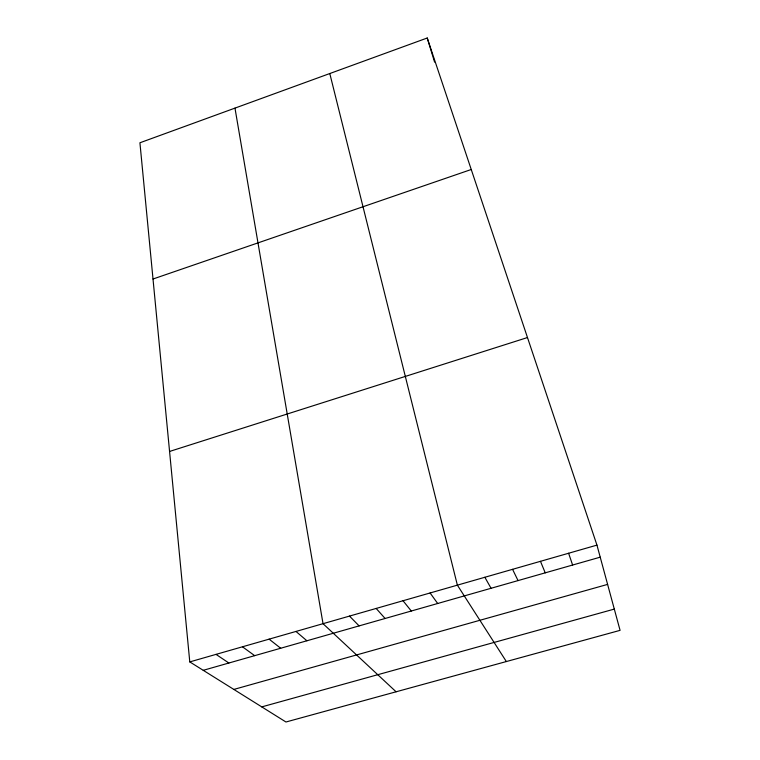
<?xml version="1.0" encoding="UTF-8"?>
<svg xmlns="http://www.w3.org/2000/svg" width="760" height="760" viewBox="0 0 760 760"><rect width="100%" height="100%" fill="white"/><g stroke="black" fill="none" stroke-linecap="round" stroke-linejoin="round"><path stroke-width="1.14" d="M427.234 38L139.925 142.775L189.781 661.903L285.959 722L620.075 630.353L596.952 545.119L427.234 38L432.516 55.337M153.007 279.015L471.238 169.499M169.566 451.449L527.478 337.544M189.781 661.903L596.952 545.119M203.252 670.32L600.219 557.165M233.833 689.434L607.611 584.392M261.772 706.885L614.308 609.092M216.03 654.379L228.874 663.014M242.468 646.798L254.685 655.661M269.116 639.15L280.697 648.251M295.973 631.446L306.897 640.775M396.093 691.79L323.028 623.684L234.973 108.11M349.495 616.094L359.109 625.898M376.162 608.447L385.111 618.488M403.028 600.742L411.302 611.021M430.103 592.981L437.693 603.497M506.35 661.551L457.377 585.153L329.792 73.53M484.861 577.277L491.064 588.288M512.563 569.325L518.044 580.592M540.474 561.327L545.233 572.841M568.603 553.251L572.622 565.041M432.849 56.42L434.568 62.063"/></g></svg>
